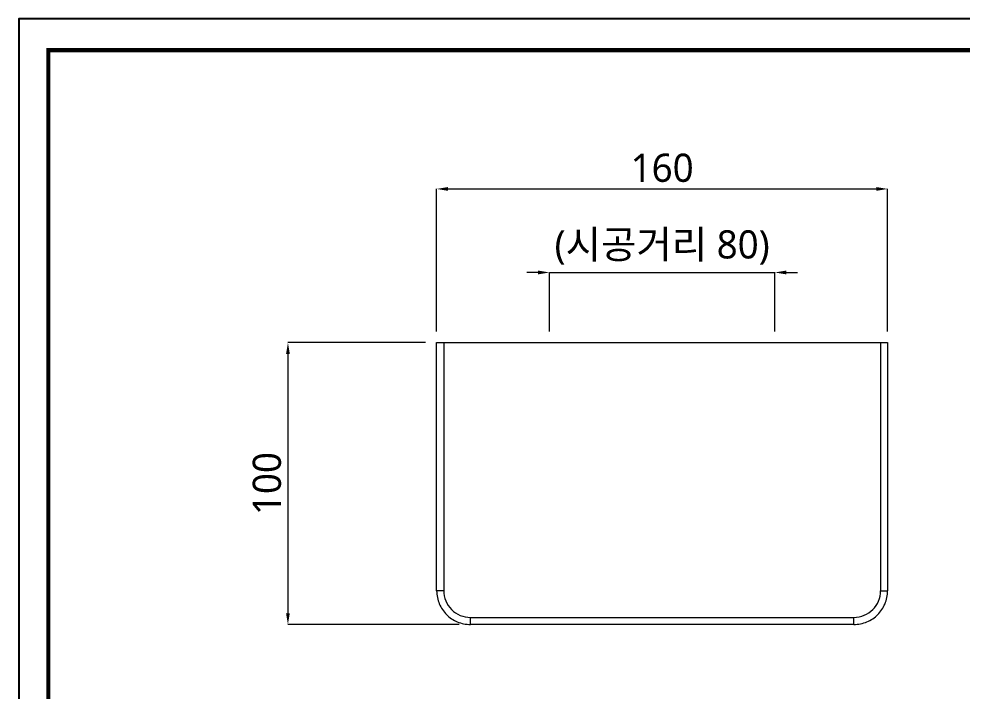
# Model space of a CAD drawing. Extents: x 16296680691 to 16296681342, y -37409619635 to -37409619158.
# Drawn here: x 16296680690.9 to 16296681025.5, y -37409619397 to -37409619158.5 of the extents above; entities that cross this region are included whole.
import ezdxf

# ---------------------------------------------------------------- set-up
doc = ezdxf.new("R2010")
doc.units = 0
doc.header["$LTSCALE"] = 10
doc.header["$MEASUREMENT"] = 0
doc.header["$PDMODE"] = 3
doc.header["$PDSIZE"] = -10
doc.layers.get('0').update_dxf_attribs({"linetype": 'CONTINUOUS'})
doc.layers.get('DEFPOINTS').update_dxf_attribs({"linetype": 'CONTINUOUS'})
doc.layers.add('02___PRT_ALL_AXES', color=7, linetype='CONTINUOUS')
doc.styles.add('Daelim Dimension', font='NanumGothic.ttf')
doc.dimstyles.new('DEFAULT', dxfattribs={"dimscale": 2, "dimtxt": 2, "dimasz": 2, "dimexe": 0, "dimexo": 2, "dimgap": 1, "dimtad": 1, "dimdec": 1, "dimzin": 9, "dimdsep": 46, "dimtxsty": 'Daelim Dimension', "dimcen": 0.5, "dimclrd": 252, "dimclre": 252, "dimclrt": 3, "dimadec": 1, "dimazin": 0, "dimtfac": 1, "dimtdec": 1, "dimtix": 1, "dimtmove": 0, "dimatfit": 3, "dimfxl": 0, "dimtolj": 1, "dimtzin": 1, "dimlwd": 9, "dimlwe": 9, "dimarcsym": 0})

# ---------------------------------------------------------------- blocks, each defined once
blk = doc.blocks.new('*D0')
at = {"color": 5, "lineweight": 9}
for p, q in [((16296680835.1206, -37409619273.351013), (16296680786.354719, -37409619273.351013)), ((16296680786.354719, -37409619277.351013), (16296680786.354719, -37409619369.350983)), ((16296680847.1206, -37409619373.350983), (16296680786.354719, -37409619373.350983))]:
    blk.add_line(p, q, dxfattribs=at)
at = {"color": 5}
for points in [[(16296680785.688061, -37409619277.351013), (16296680787.021391, -37409619277.351013), (16296680786.354719, -37409619273.351013)], [(16296680785.688061, -37409619369.350983), (16296680787.021391, -37409619369.350983), (16296680786.354719, -37409619373.350983)]]:
    blk.add_solid(points, dxfattribs=at)
at = {"layer": 'DEFPOINTS', "color": 0}
for p in [(16296680839.1206, -37409619273.351013), (16296680786.354719, -37409619373.350983), (16296680851.1206, -37409619373.350983)]:
    blk.add_point(p, dxfattribs=at)
at = {"color": 7, "insert": (16296680778.946989, -37409619323.350983), "char_height": 10, "attachment_point": 5, "rotation": 90, "style": 'Daelim Dimension'}
blk.add_mtext('\\A1;100', dxfattribs=at)
blk = doc.blocks.new('*D1')
at = {"color": 5, "lineweight": 9}
for p, q in [((16296680839.12059, -37409619269.351), (16296680839.12059, -37409619218.83368)), ((16296680843.12059, -37409619218.83368), (16296680995.12056, -37409619218.83368)), ((16296680999.12056, -37409619269.351), (16296680999.12056, -37409619218.83368))]:
    blk.add_line(p, q, dxfattribs=at)
at = {"color": 5}
for points in [[(16296680843.12059, -37409619218.16702), (16296680843.12059, -37409619219.50034), (16296680839.12059, -37409619218.83368)], [(16296680995.12056, -37409619218.16702), (16296680995.12056, -37409619219.50034), (16296680999.12056, -37409619218.83368)]]:
    blk.add_solid(points, dxfattribs=at)
at = {"layer": 'DEFPOINTS', "color": 0}
for p in [(16296680999.12056, -37409619218.83368), (16296680839.12059, -37409619273.351), (16296680999.12056, -37409619273.351)]:
    blk.add_point(p, dxfattribs=at)
at = {"color": 7, "insert": (16296680919.12058, -37409619211.39019), "char_height": 10, "attachment_point": 5, "style": 'Daelim Dimension'}
blk.add_mtext('\\A1;160', dxfattribs=at)
blk = doc.blocks.new('*D5')
at = {"color": 5, "lineweight": 9}
for p, q in [((16296680875.120581, -37409619248.467781), (16296680871.120581, -37409619248.467781)), ((16296680879.120581, -37409619269.350998), (16296680879.120581, -37409619248.467781)), ((16296680879.120581, -37409619248.467781), (16296680959.120581, -37409619248.467781)), ((16296680959.120581, -37409619269.350998), (16296680959.120581, -37409619248.467781)), ((16296680963.120581, -37409619248.467781), (16296680967.120581, -37409619248.467781))]:
    blk.add_line(p, q, dxfattribs=at)
at = {"color": 5}
for points in [[(16296680875.120581, -37409619247.801117), (16296680875.120581, -37409619249.134453), (16296680879.120581, -37409619248.467781)], [(16296680963.120581, -37409619247.801117), (16296680963.120581, -37409619249.134453), (16296680959.120581, -37409619248.467781)]]:
    blk.add_solid(points, dxfattribs=at)
at = {"layer": 'DEFPOINTS', "color": 0}
for p in [(16296680959.120581, -37409619248.467781), (16296680879.120581, -37409619273.350998), (16296680959.120581, -37409619273.350998)]:
    blk.add_point(p, dxfattribs=at)
at = {"color": 7, "insert": (16296680919.120581, -37409619239.607979), "char_height": 10, "attachment_point": 5, "style": 'Daelim Dimension'}
blk.add_mtext('\\A1;(시공거리 80)', dxfattribs=at)

msp = doc.modelspace()

# ---------------------------------------------------------------- linework, layer by layer
at = {"ltscale": 0.5}
msp.add_lwpolyline([(16296680690.9, -37409619635.49), (16296681341.9, -37409619635.49), (16296681341.9, -37409619158.49), (16296680690.9, -37409619158.49)], close=True, dxfattribs=at)
at = {"color": 5, "linetype": 'ByBlock', "lineweight": 200, "const_width": 1.5}
msp.add_lwpolyline([(16296680701.37, -37409619615.07), (16296681331.37, -37409619615.07), (16296681331.37, -37409619169.57), (16296680701.37, -37409619169.57)], close=True, dxfattribs=at)
at = {"layer": '02___PRT_ALL_AXES', "color": 7, "lineweight": 5}
for points in [[(16296680839.12, -37409619361.35), (16296680839.12, -37409619273.35)], [(16296680839.12, -37409619273.35), (16296680999.12, -37409619273.35)], [(16296680841.62, -37409619273.35), (16296680841.62, -37409619361.35)], [(16296680996.62, -37409619273.35), (16296680996.62, -37409619361.35)], [(16296680999.12, -37409619273.35), (16296680999.12, -37409619361.35)], [(16296680841.62, -37409619361.35), (16296680839.12, -37409619361.35)], [(16296680839.12, -37409619361.35), (16296680839.14, -37409619361.97), (16296680839.18, -37409619362.58), (16296680839.26, -37409619363.18), (16296680839.36, -37409619363.77), (16296680839.5, -37409619364.35), (16296680839.66, -37409619364.92), (16296680839.85, -37409619365.48), (16296680840.06, -37409619366.02), (16296680840.3, -37409619366.55), (16296680840.57, -37409619367.07), (16296680840.86, -37409619367.57), (16296680841.17, -37409619368.06), (16296680841.5, -37409619368.53), (16296680841.86, -37409619368.98), (16296680842.24, -37409619369.42), (16296680842.64, -37409619369.84), (16296680843.05, -37409619370.23), (16296680843.49, -37409619370.61), (16296680843.94, -37409619370.97), (16296680844.41, -37409619371.3), (16296680844.9, -37409619371.61), (16296680845.4, -37409619371.9), (16296680845.92, -37409619372.17), (16296680846.45, -37409619372.41), (16296680846.99, -37409619372.62), (16296680847.55, -37409619372.81), (16296680848.12, -37409619372.97), (16296680848.7, -37409619373.11), (16296680849.29, -37409619373.21), (16296680849.89, -37409619373.29), (16296680850.5, -37409619373.34), (16296680851.12, -37409619373.35)], [(16296680841.62, -37409619361.35), (16296680841.67, -37409619362.29), (16296680841.8, -37409619363.21), (16296680842.03, -37409619364.11), (16296680842.34, -37409619364.99), (16296680842.74, -37409619365.82), (16296680843.22, -37409619366.62), (16296680843.77, -37409619367.37), (16296680844.4, -37409619368.07)], [(16296680987.12, -37409619373.35), (16296680987.74, -37409619373.34), (16296680988.35, -37409619373.29), (16296680988.95, -37409619373.21), (16296680989.54, -37409619373.11), (16296680990.12, -37409619372.97), (16296680990.69, -37409619372.81), (16296680991.25, -37409619372.62), (16296680991.79, -37409619372.41), (16296680992.32, -37409619372.17), (16296680992.84, -37409619371.9), (16296680993.34, -37409619371.61), (16296680993.83, -37409619371.3), (16296680994.3, -37409619370.97), (16296680994.75, -37409619370.61), (16296680995.19, -37409619370.23), (16296680995.61, -37409619369.84), (16296680996, -37409619369.42), (16296680996.38, -37409619368.98), (16296680996.74, -37409619368.53), (16296680997.07, -37409619368.06), (16296680997.38, -37409619367.57), (16296680997.67, -37409619367.07), (16296680997.94, -37409619366.55), (16296680998.18, -37409619366.02), (16296680998.39, -37409619365.48), (16296680998.58, -37409619364.92), (16296680998.74, -37409619364.35), (16296680998.88, -37409619363.77), (16296680998.98, -37409619363.18), (16296680999.06, -37409619362.58), (16296680999.1, -37409619361.97), (16296680999.12, -37409619361.35)], [(16296680987.12, -37409619370.85), (16296680988.09, -37409619370.8), (16296680989.04, -37409619370.66), (16296680989.95, -37409619370.42), (16296680990.82, -37409619370.1), (16296680991.65, -37409619369.7), (16296680992.43, -37409619369.23), (16296680993.16, -37409619368.68), (16296680993.84, -37409619368.07), (16296680994.45, -37409619367.39), (16296680995, -37409619366.66), (16296680995.47, -37409619365.88), (16296680995.87, -37409619365.05), (16296680996.19, -37409619364.18), (16296680996.43, -37409619363.27), (16296680996.57, -37409619362.32), (16296680996.62, -37409619361.35)], [(16296680996.62, -37409619361.35), (16296680999.12, -37409619361.35)], [(16296680844.4, -37409619368.07), (16296680845.1, -37409619368.7), (16296680845.85, -37409619369.25), (16296680846.65, -37409619369.73), (16296680847.49, -37409619370.13), (16296680848.36, -37409619370.44), (16296680849.26, -37409619370.67), (16296680850.18, -37409619370.8), (16296680851.12, -37409619370.85)], [(16296680851.12, -37409619373.35), (16296680851.12, -37409619370.85)], [(16296680851.12, -37409619370.85), (16296680987.12, -37409619370.85)], [(16296680987.12, -37409619373.35), (16296680851.12, -37409619373.35)], [(16296680987.12, -37409619373.35), (16296680987.12, -37409619370.85)]]:
    msp.add_lwpolyline(points, dxfattribs=at)

# ---------------------------------------------------------------- dimensions: what is measured, and where the dimension line sits
at = {"color": 7}
dim = msp.add_linear_dim(base=(16296680999.12, -37409619218.83), p1=(16296680839.12, -37409619273.35), p2=(16296680999.12, -37409619273.35), dimstyle='DEFAULT', override={"dimtxt": 5, "dimclrd": 5, "dimclre": 5, "dimclrt": 7}, dxfattribs=at)
dim.commit()
dim.dimension.update_dxf_attribs({"geometry": '*D1', "text_midpoint": (16296680919.12, -37409619211.39)})
dim = msp.add_linear_dim(base=(16296680959.12, -37409619248.47), p1=(16296680879.12, -37409619273.35), p2=(16296680959.12, -37409619273.35), text='(시공거리 <>)', dimstyle='DEFAULT', override={"dimtxt": 5, "dimclrd": 5, "dimclre": 5, "dimclrt": 7}, dxfattribs=at)
dim.commit()
dim.dimension.update_dxf_attribs({"geometry": '*D5', "text_midpoint": (16296680919.12, -37409619239.61)})
dim = msp.add_linear_dim(base=(16296680786.35, -37409619373.35), p1=(16296680839.12, -37409619273.35), p2=(16296680851.12, -37409619373.35), angle=90, dimstyle='DEFAULT', override={"dimtxt": 5, "dimclrd": 5, "dimclre": 5, "dimclrt": 7}, dxfattribs=at)
dim.commit()
dim.dimension.update_dxf_attribs({"geometry": '*D0', "text_midpoint": (16296680778.95, -37409619323.35)})

doc.saveas('drawing.dxf')
